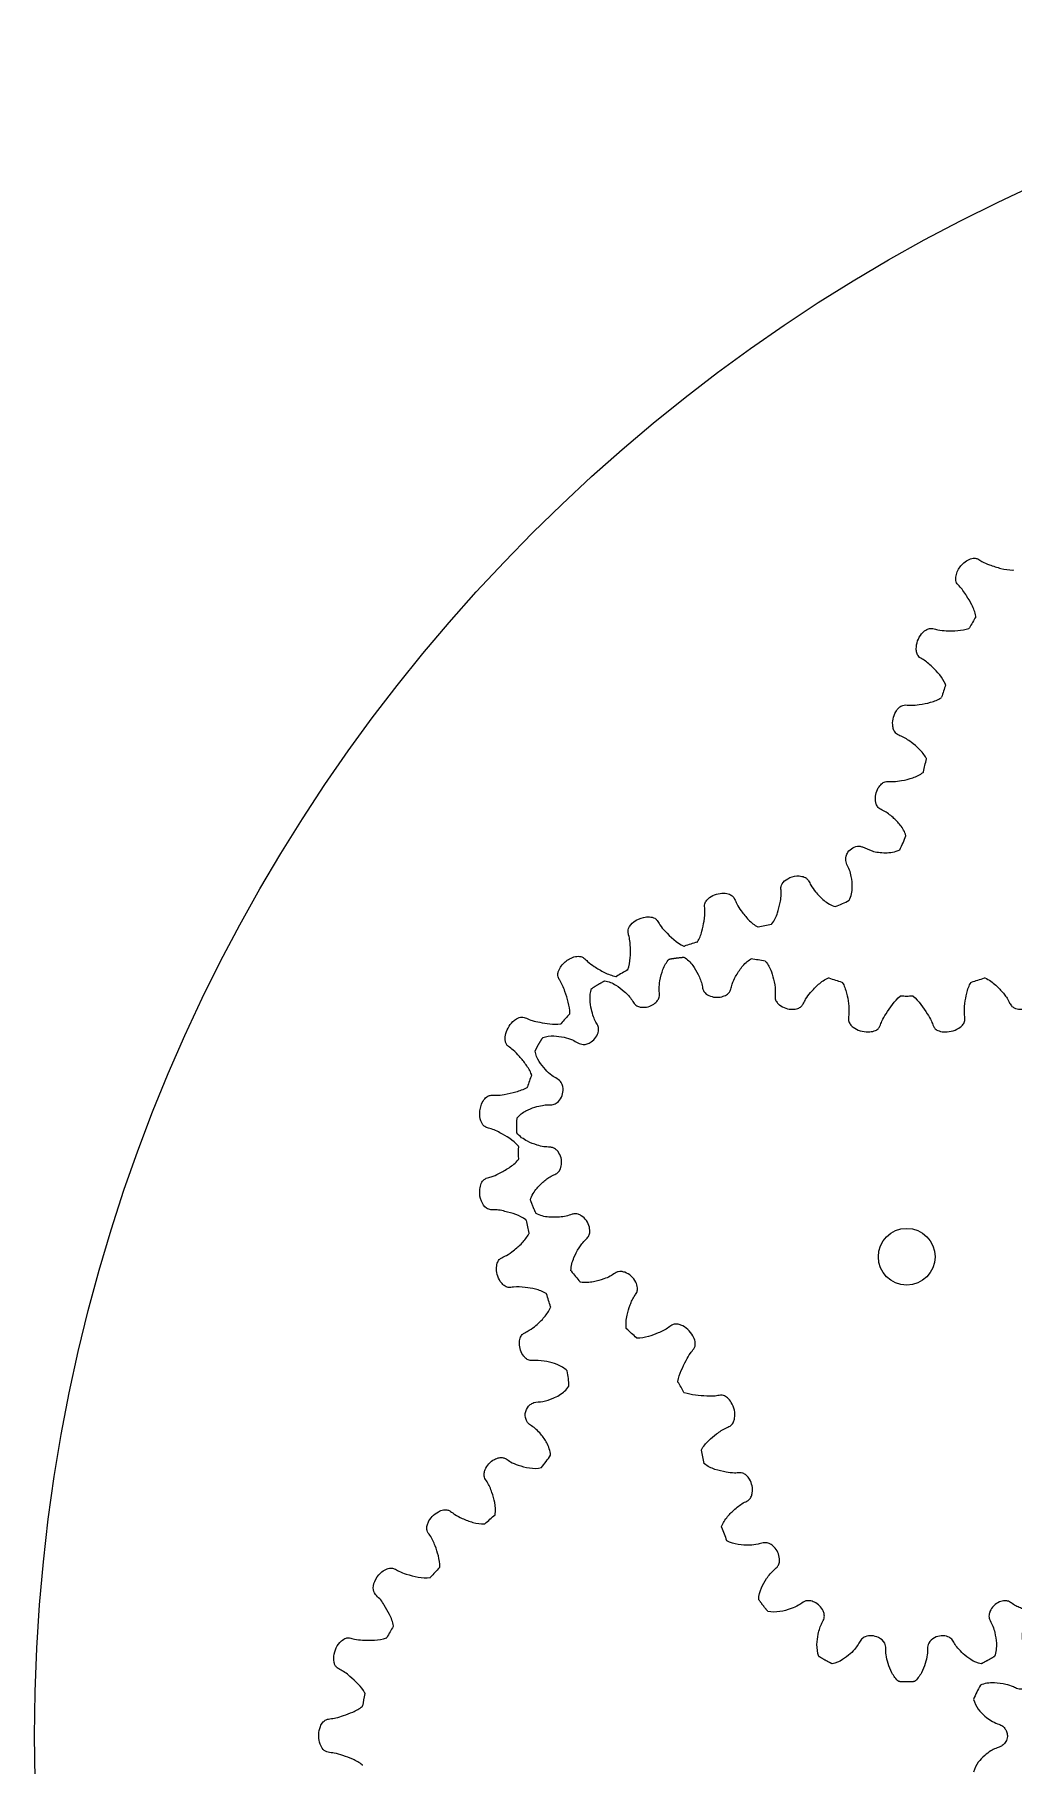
# Model space of a CAD drawing. Header units: inches. Extents: x -3 to 3, y -3 to 3.
# Drawn here: x -3 to -1.273, y -0.052 to 3 of the extents above; entities that cross this region are included whole.
import ezdxf

# ---------------------------------------------------------------- set-up
doc = ezdxf.new("R2010")
doc.units = ezdxf.units.IN
doc.header["$LTSCALE"] = 0.03937
doc.header["$MEASUREMENT"] = 0
doc.layers.add('thingiverse', color=18, linetype='Continuous', true_color=0x000000)

msp = doc.modelspace()

# ---------------------------------------------------------------- linework, layer by layer
at = {"layer": 'thingiverse'}
for points in [[(-1.2737, 2.0557), (-1.2731, 2.0557), (-1.2727, 2.0561)], [(-1.3511, 1.9529), (-1.3505, 1.9531), (-1.3503, 1.9536)], [(-1.339, 1.9732), (-1.3387, 1.9737), (-1.3388, 1.9743)], [(-1.3925, 1.8533), (-1.3923, 1.8539), (-1.3925, 1.8544)], [(-1.4, 1.8304), (-1.3995, 1.8307), (-1.3994, 1.8312)], [(-1.4262, 1.723), (-1.4261, 1.7235), (-1.4264, 1.724)], [(-1.4319, 1.6988), (-1.4314, 1.6991), (-1.4313, 1.6997)], [(-1.7239, 1.4264), (-1.7234, 1.4261), (-1.7228, 1.4263)], [(-1.6996, 1.4314), (-1.699, 1.4315), (-1.6987, 1.4319)], [(-1.8543, 1.3926), (-1.8538, 1.3924), (-1.8532, 1.3925)], [(-1.8311, 1.3994), (-1.8306, 1.3996), (-1.8303, 1.4)], [(-1.9535, 1.3503), (-1.9529, 1.3506), (-1.9528, 1.3511)], [(-1.7363, 1.3697), (-1.7358, 1.37), (-1.7353, 1.3699)], [(-1.7108, 1.3659), (-1.7103, 1.3658), (-1.7099, 1.3654)], [(-1.9742, 1.3389), (-1.9736, 1.3388), (-1.9731, 1.3391)], [(-1.5992, 1.3363), (-1.5987, 1.3365), (-1.5982, 1.3363)], [(-1.5754, 1.329), (-1.5749, 1.3288), (-1.5746, 1.3284)], [(-1.3474, 1.3284), (-1.3471, 1.3288), (-1.3466, 1.329)], [(-1.3239, 1.3363), (-1.3233, 1.3365), (-1.3228, 1.3363)], [(-1.4726, 1.3044), (-1.4721, 1.3048), (-1.4715, 1.3048)], [(-1.4505, 1.3048), (-1.4499, 1.3048), (-1.4495, 1.3044)], [(-2.0716, 1.2555), (-2.071, 1.2556), (-2.0706, 1.2561)], [(-2.056, 1.2727), (-2.0556, 1.2732), (-2.0556, 1.2737)], [(-2.123, 1.1653), (-2.1228, 1.1658), (-2.1231, 1.1664)], [(-2.1309, 1.1434), (-2.1304, 1.1437), (-2.1302, 1.1443)], [(-2.1462, 1.0393), (-2.1462, 1.0399), (-2.1466, 1.0403)], [(-2.1465, 1.0157), (-2.1461, 1.0161), (-2.1461, 1.0167)], [(-2.1326, 0.9088), (-2.1327, 0.9093), (-2.1332, 0.9097)], [(-2.1276, 0.8852), (-2.1274, 0.8857), (-2.1275, 0.8862)], [(-2.0531, 0.8196), (-2.0534, 0.82), (-2.0534, 0.8205)], [(-2.0364, 0.7998), (-2.037, 0.7999), (-2.0373, 0.8003)], [(-2.0966, 0.779), (-2.0968, 0.7795), (-2.0973, 0.7798)], [(-2.0895, 0.7553), (-2.0892, 0.7558), (-2.0894, 0.7563)], [(-1.9554, 0.7176), (-1.9558, 0.718), (-1.9559, 0.7185)], [(-1.9367, 0.7012), (-1.9373, 0.7012), (-1.9377, 0.7016)], [(-1.8648, 0.6237), (-1.8651, 0.6242), (-1.865, 0.6248)], [(-1.8534, 0.6048), (-1.854, 0.605), (-1.8543, 0.6055)], [(-1.8233, 0.5034), (-1.8234, 0.5039), (-1.8231, 0.5044)], [(-1.8177, 0.4792), (-1.8181, 0.4795), (-1.8182, 0.48)], [(-2.2061, 0.3734), (-2.2056, 0.3734), (-2.2052, 0.3738)], [(-2.1875, 0.3898), (-2.1871, 0.3902), (-2.1871, 0.3907)], [(-1.7875, 0.3677), (-1.7877, 0.3682), (-1.7875, 0.3687)], [(-1.7781, 0.3437), (-1.7786, 0.344), (-1.7788, 0.3445)], [(-2.3021, 0.2789), (-2.3016, 0.2789), (-2.3012, 0.2794)], [(-2.2855, 0.2964), (-2.2851, 0.2968), (-2.2851, 0.2973)], [(-2.3669, 0.1927), (-2.3666, 0.1932), (-2.3667, 0.1937)], [(-2.3791, 0.1724), (-2.3786, 0.1726), (-2.3783, 0.1731)], [(-2.4169, 0.0742), (-2.4168, 0.0748), (-2.4171, 0.0753)], [(-2.4218, 0.0515), (-2.4213, 0.0519), (-2.4212, 0.0525)], [(-2.4212, -0.0524), (-2.4213, -0.0518), (-2.4218, -0.0514)]]:
    msp.add_lwpolyline(points, dxfattribs=at)
at = {"layer": 'thingiverse', "color": 1, "true_color": 0xff0000}
msp.add_circle((0, 0), 3, dxfattribs=at)
at = {"layer": 'thingiverse', "color": 18, "true_color": 0x000000}
msp.add_circle((-1.461, 0.8447), 0.05, dxfattribs=at)
at = {"layer": 'thingiverse'}
for centre, radius, start, end in [((-0.9368, 1.7301), 0.47, 148.8521, 151.6098), ((-0.5891, 1.5911), 0.8451, 161.9213, 163.4899), ((-1.591, 0.589), 0.8453, 106.5012, 108.0697), ((-1.7296, 0.936), 0.471, 118.379, 121.1313), ((-1.8217, 0.7685), 0.6076, 79.4855, 81.8283), ((-1.461, 1.4975), 0.193, 266.8854, 270.0026), ((-1.461, 1.4975), 0.193, 269.9974, 273.1146), ((-1.8104, 1.043), 0.3363, 136.9068, 140.6853), ((-1.8081, 1.0463), 0.3366, 159.2964, 163.0709), ((-1.6764, 1.0299), 0.47, 178.8521, 181.6098), ((-1.3058, 1.0834), 0.8451, 191.9213, 193.4899), ((-1.5754, 1.1951), 0.6076, 218.1717, 220.5145), ((-2.0264, 0.5182), 0.193, 29.9974, 33.1146), ((-2.0264, 0.5182), 0.193, 26.8854, 30.0026), ((-1.2147, 0.5704), 0.6076, 199.4855, 201.8283), ((-1.6724, -0.2855), 0.8453, 136.5012, 138.0697), ((-1.9659, -0.0542), 0.471, 148.379, 151.1313), ((-2.0894, -0.002), 0.3363, 166.9068, 170.6853)]:
    msp.add_arc(centre, radius, start, end, dxfattribs=at)
for points, knots in [([(-1.3388, 1.9743), (-1.3402, 1.9812), (-1.3451, 1.9937), (-1.3539, 2.0083), (-1.3612, 2.0198), (-1.3678, 2.0267), (-1.3729, 2.0321), (-1.3746, 2.0377), (-1.3744, 2.0445), (-1.3711, 2.056), (-1.3627, 2.0671), (-1.3515, 2.0748), (-1.3427, 2.0775), (-1.3346, 2.0755), (-1.3267, 2.0695), (-1.3128, 2.0641), (-1.2948, 2.0581), (-1.2808, 2.0556), (-1.2737, 2.0557)], [18.6499326, 18.6499326, 18.6499326, 18.6499326, 18.6711639, 18.6898131, 18.7012275, 18.7117278, 18.7185818, 18.7233728, 18.7288895, 18.7389288, 18.7587098, 18.7696931, 18.779502, 18.7854161, 18.7942694, 18.8088242, 18.8298855, 18.8512295, 18.8512295, 18.8512295, 18.8512295]), ([(-1.3925, 1.8544), (-1.3976, 1.8662), (-1.4093, 1.8787), (-1.4236, 1.8922), (-1.4319, 1.898), (-1.44, 1.9021), (-1.4437, 1.9097), (-1.4445, 1.9192), (-1.4425, 1.931), (-1.436, 1.9423), (-1.4284, 1.9498), (-1.4211, 1.9532), (-1.4136, 1.9525), (-1.4042, 1.9494), (-1.3893, 1.9486), (-1.3709, 1.9484), (-1.3574, 1.9506), (-1.3511, 1.9529)], [18.4252209, 18.4252209, 18.4252209, 18.4252209, 18.4638947, 18.4749272, 18.4846512, 18.4941528, 18.5016901, 18.5087746, 18.5227596, 18.5369402, 18.5473226, 18.5546869, 18.5604052, 18.5696261, 18.5842734, 18.6047529, 18.6249382, 18.6249382, 18.6249382, 18.6249382]), ([(-1.4264, 1.724), (-1.4296, 1.73), (-1.438, 1.74), (-1.4534, 1.7526), (-1.4669, 1.7617), (-1.4791, 1.7658), (-1.4838, 1.7727), (-1.486, 1.7817), (-1.4859, 1.7931), (-1.4814, 1.8048), (-1.4753, 1.8131), (-1.4687, 1.8175), (-1.4613, 1.818), (-1.4515, 1.8166), (-1.4367, 1.8185), (-1.4186, 1.8218), (-1.4058, 1.8268), (-1.4, 1.8304)], [18.2017699, 18.2017699, 18.2017699, 18.2017699, 18.2221548, 18.2406475, 18.261413, 18.2709333, 18.2783843, 18.285269, 18.2986401, 18.3121713, 18.3222047, 18.3294112, 18.3351121, 18.3443077, 18.3589449, 18.379437, 18.3997813, 18.3997813, 18.3997813, 18.3997813]), ([(-1.4623, 1.5871), (-1.4642, 1.594), (-1.471, 1.6057), (-1.4854, 1.6201), (-1.4982, 1.63), (-1.51, 1.6348), (-1.5144, 1.6414), (-1.5165, 1.6497), (-1.5163, 1.6601), (-1.512, 1.6709), (-1.5061, 1.6785), (-1.4998, 1.6826), (-1.4925, 1.6833), (-1.4827, 1.6822), (-1.468, 1.6845), (-1.4499, 1.6887), (-1.4374, 1.6947), (-1.4319, 1.6988)], [17.9806427, 17.9806427, 17.9806427, 17.9806427, 18.0020422, 18.0206133, 18.0412812, 18.0506903, 18.0578672, 18.064174, 18.0763575, 18.0887516, 18.098179, 18.1051392, 18.1108004, 18.1199995, 18.1346061, 18.1551377, 18.1757235, 18.1757235, 18.1757235, 18.1757235]), ([(-1.5623, 1.4733), (-1.5587, 1.4804), (-1.5559, 1.4948), (-1.5581, 1.5129), (-1.5612, 1.5266), (-1.5665, 1.536), (-1.5692, 1.5443), (-1.5677, 1.5518), (-1.5646, 1.5595), (-1.5566, 1.5665), (-1.5466, 1.5696), (-1.535, 1.5664), (-1.5209, 1.5584), (-1.5022, 1.557), (-1.4857, 1.5574), (-1.4772, 1.5604), (-1.4732, 1.5625)], [17.7676013, 17.7676013, 17.7676013, 17.7676013, 17.7915547, 17.8105687, 17.8223002, 17.83323, 17.8427981, 17.8480403, 17.8558275, 17.8675203, 17.8794062, 17.8853857, 17.9035588, 17.9273929, 17.9400026, 17.9536375, 17.9536375, 17.9536375, 17.9536375]), ([(-1.6987, 1.4319), (-1.6943, 1.4377), (-1.6886, 1.45), (-1.6847, 1.4668), (-1.6824, 1.4802), (-1.6827, 1.4897), (-1.6831, 1.4971), (-1.6798, 1.5051), (-1.6704, 1.5127), (-1.6577, 1.5168), (-1.646, 1.516), (-1.6385, 1.5132), (-1.6333, 1.5072), (-1.6296, 1.4981), (-1.6205, 1.4863), (-1.6071, 1.4721), (-1.5943, 1.4644), (-1.587, 1.4623)], [17.5455262, 17.5455262, 17.5455262, 17.5455262, 17.5671546, 17.5858435, 17.5972334, 17.6076568, 17.6145508, 17.6191681, 17.6330402, 17.6496452, 17.6588727, 17.6675604, 17.6733015, 17.6821775, 17.696673, 17.7178365, 17.7405994, 17.7405994, 17.7405994, 17.7405994]), ([(-1.8303, 1.4), (-1.8267, 1.4057), (-1.822, 1.4179), (-1.8181, 1.4374), (-1.8164, 1.4535), (-1.8184, 1.4663), (-1.8143, 1.4737), (-1.8073, 1.4797), (-1.7971, 1.4849), (-1.7847, 1.4864), (-1.7746, 1.4847), (-1.7677, 1.4809), (-1.7638, 1.4745), (-1.7605, 1.4652), (-1.752, 1.453), (-1.7405, 1.4385), (-1.7299, 1.4296), (-1.7239, 1.4264)], [17.3214669, 17.3214669, 17.3214669, 17.3214669, 17.3417058, 17.3601543, 17.3809285, 17.3905147, 17.3979811, 17.4049297, 17.4184029, 17.4319005, 17.4418411, 17.4489694, 17.4546527, 17.4638652, 17.4785051, 17.4989881, 17.519476, 17.519476, 17.519476, 17.519476]), ([(-1.9528, 1.3511), (-1.9504, 1.3578), (-1.9483, 1.3711), (-1.9485, 1.3881), (-1.9491, 1.4017), (-1.9513, 1.411), (-1.9533, 1.4183), (-1.951, 1.4272), (-1.9419, 1.437), (-1.9282, 1.4434), (-1.915, 1.4446), (-1.9064, 1.4428), (-1.9002, 1.4373), (-1.8959, 1.4282), (-1.8814, 1.4121), (-1.8673, 1.3982), (-1.8543, 1.3926)], [17.0963189, 17.0963189, 17.0963189, 17.0963189, 17.1175448, 17.136194, 17.1476129, 17.1581529, 17.1650115, 17.1697628, 17.1849403, 17.2039966, 17.2145458, 17.2240734, 17.2299267, 17.2388466, 17.2534007, 17.2960241, 17.2960241, 17.2960241, 17.2960241]), ([(-2.0556, 1.2737), (-2.0554, 1.287), (-2.0609, 1.3037), (-2.0677, 1.3229), (-2.0726, 1.3312), (-2.0765, 1.3375), (-2.0769, 1.3434), (-2.0751, 1.35), (-2.0693, 1.3604), (-2.0587, 1.3695), (-2.0461, 1.3744), (-2.037, 1.375), (-2.0295, 1.3713), (-2.0231, 1.3637), (-2.0107, 1.3554), (-1.9945, 1.3456), (-1.9812, 1.3403), (-1.9742, 1.3389)], [16.8700259, 16.8700259, 16.8700259, 16.8700259, 16.9098205, 16.9212538, 16.9316361, 16.9385324, 16.9433444, 16.9488992, 16.9589658, 16.9787645, 16.9896979, 16.9994863, 17.005376, 17.014223, 17.0287792, 17.0498804, 17.0713215, 17.0713215, 17.0713215, 17.0713215]), ([(-1.994, 1.3312), (-1.987, 1.3302), (-1.9744, 1.325), (-1.9611, 1.3143), (-1.9516, 1.3053), (-1.9455, 1.2973), (-1.9412, 1.2896), (-1.9346, 1.2856), (-1.9266, 1.2842), (-1.917, 1.2849), (-1.9075, 1.2895), (-1.9009, 1.2955), (-1.8975, 1.3018), (-1.8971, 1.309), (-1.8984, 1.3188), (-1.8963, 1.3336), (-1.8919, 1.3519), (-1.8849, 1.3644), (-1.88, 1.3696)], [3.532785, 3.532785, 3.532785, 3.532785, 3.5541966, 3.5728, 3.5837957, 3.5934472, 3.6028535, 3.6099039, 3.6158877, 3.6270601, 3.6382953, 3.6469983, 3.6536531, 3.6592741, 3.6685058, 3.6830926, 3.7037006, 3.7251106, 3.7251106, 3.7251106, 3.7251106]), ([(-1.854, 1.373), (-1.8479, 1.3693), (-1.8385, 1.3596), (-1.8284, 1.3421), (-1.8222, 1.3271), (-1.8207, 1.3145), (-1.8157, 1.3085), (-1.8085, 1.3043), (-1.7988, 1.3016), (-1.7879, 1.3026), (-1.7793, 1.306), (-1.7737, 1.3108), (-1.7709, 1.3176), (-1.7689, 1.3273), (-1.7622, 1.3406), (-1.7523, 1.3564), (-1.7422, 1.3661), (-1.7363, 1.3697)], [3.7503643, 3.7503643, 3.7503643, 3.7503643, 3.7716446, 3.7901875, 3.8108832, 3.8202695, 3.827399, 3.8335532, 3.8451995, 3.8569989, 3.8660018, 3.8728026, 3.8784263, 3.8877171, 3.9023449, 3.9228897, 3.9437168, 3.9437168, 3.9437168, 3.9437168]), ([(-1.7099, 1.3654), (-1.7055, 1.3601), (-1.6994, 1.3483), (-1.6943, 1.3289), (-1.6922, 1.3128), (-1.6939, 1.3003), (-1.6903, 1.2931), (-1.684, 1.2872), (-1.6747, 1.2822), (-1.6633, 1.2805), (-1.6537, 1.2819), (-1.647, 1.2854), (-1.6428, 1.2914), (-1.6389, 1.3005), (-1.6297, 1.3121), (-1.617, 1.3257), (-1.6056, 1.3336), (-1.5992, 1.3363)], [3.9706459, 3.9706459, 3.9706459, 3.9706459, 3.991359, 4.0098988, 4.0306114, 4.0399717, 4.0472211, 4.0536072, 4.065881, 4.078341, 4.0877282, 4.0946818, 4.1003569, 4.1095592, 4.1241604, 4.1446986, 4.1653168, 4.1653168, 4.1653168, 4.1653168]), ([(-1.3228, 1.3363), (-1.3157, 1.3333), (-1.3041, 1.3248), (-1.2926, 1.3123), (-1.2846, 1.3023), (-1.2804, 1.2947), (-1.277, 1.2872), (-1.2701, 1.2823), (-1.2599, 1.2804), (-1.2473, 1.282), (-1.2374, 1.2875), (-1.2316, 1.2934), (-1.229, 1.2987), (-1.2287, 1.306), (-1.2296, 1.3156), (-1.2274, 1.3293), (-1.2233, 1.3467), (-1.2171, 1.3595), (-1.2121, 1.3654)], [4.6427061, 4.6427061, 4.6427061, 4.6427061, 4.6658234, 4.6851742, 4.6939245, 4.7039705, 4.7114575, 4.7179453, 4.728643, 4.7420774, 4.7554121, 4.7618909, 4.7668347, 4.7727487, 4.7836993, 4.7954608, 4.8143638, 4.8373756, 4.8373756, 4.8373756, 4.8373756]), ([(-2.1031, 1.2311), (-2.0969, 1.2334), (-2.084, 1.2352), (-2.0665, 1.232), (-2.0518, 1.2284), (-2.0417, 1.2218), (-2.0304, 1.2175), (-2.0141, 1.2238), (-2.0045, 1.237), (-2.0045, 1.2513), (-2.0098, 1.2588), (-2.0143, 1.2687), (-2.0179, 1.282), (-2.0207, 1.2987), (-2.0192, 1.3112), (-2.017, 1.3175)], [3.3160863, 3.3160863, 3.3160863, 3.3160863, 3.3360259, 3.3540835, 3.3697517, 3.3805497, 3.3904061, 3.4051253, 3.4293591, 3.4373405, 3.4460346, 3.4562418, 3.4699554, 3.4871588, 3.5070627, 3.5070627, 3.5070627, 3.5070627]), ([(-1.5746, 1.3284), (-1.5711, 1.3226), (-1.5666, 1.3103), (-1.5634, 1.2907), (-1.5622, 1.2746), (-1.5646, 1.262), (-1.561, 1.2545), (-1.554, 1.2481), (-1.5434, 1.2424), (-1.5301, 1.2406), (-1.519, 1.2421), (-1.5115, 1.2458), (-1.5073, 1.2524), (-1.5044, 1.2621), (-1.4929, 1.2801), (-1.4827, 1.2957), (-1.4726, 1.3044)], [4.1914092, 4.1914092, 4.1914092, 4.1914092, 4.2117215, 4.2301621, 4.250909, 4.2602937, 4.2677741, 4.2747068, 4.2887069, 4.3034154, 4.3143245, 4.3221112, 4.3277736, 4.3373197, 4.3521411, 4.392217, 4.392217, 4.392217, 4.392217]), ([(-1.4495, 1.3044), (-1.4393, 1.2957), (-1.4292, 1.2801), (-1.4176, 1.2621), (-1.4147, 1.2524), (-1.4106, 1.2458), (-1.403, 1.2421), (-1.392, 1.2405), (-1.3786, 1.2425), (-1.368, 1.248), (-1.361, 1.2545), (-1.3574, 1.262), (-1.3598, 1.2746), (-1.3586, 1.2907), (-1.3554, 1.3103), (-1.351, 1.3226), (-1.3474, 1.3284)], [4.4158043, 4.4158043, 4.4158043, 4.4158043, 4.4558845, 4.4706979, 4.4802589, 4.4859071, 4.4936982, 4.504614, 4.5193477, 4.5333741, 4.54027, 4.5477569, 4.5571201, 4.5778612, 4.5963039, 4.616617, 4.616617, 4.616617, 4.616617]), ([(-2.1231, 1.1664), (-2.1255, 1.1724), (-2.1321, 1.1834), (-2.1437, 1.197), (-2.1538, 1.2085), (-2.1627, 1.2143), (-2.1677, 1.2193), (-2.1698, 1.2263), (-2.1694, 1.2362), (-2.165, 1.2485), (-2.1577, 1.2583), (-2.1493, 1.2648), (-2.1407, 1.2684), (-2.1312, 1.2651), (-2.1211, 1.2605), (-2.1071, 1.2579), (-2.0905, 1.2548), (-2.078, 1.2546), (-2.0716, 1.2555)], [16.6432679, 16.6432679, 16.6432679, 16.6432679, 16.6626826, 16.681471, 16.6972296, 16.7080271, 16.7132082, 16.7183943, 16.7292027, 16.7429419, 16.7570539, 16.7652084, 16.7749258, 16.7836547, 16.7944179, 16.8083033, 16.8260031, 16.8454174, 16.8454174, 16.8454174, 16.8454174]), ([(-2.1485, 1.0897), (-2.1442, 1.0948), (-2.1341, 1.1023), (-2.1182, 1.1083), (-2.1049, 1.1118), (-2.0941, 1.1128), (-2.0849, 1.1121), (-2.0726, 1.119), (-2.0658, 1.1344), (-2.0686, 1.1512), (-2.078, 1.1591), (-2.0888, 1.1644), (-2.0992, 1.1754), (-2.1107, 1.1889), (-2.1156, 1.2009), (-2.1167, 1.2075)], [3.098949, 3.098949, 3.098949, 3.098949, 3.1188537, 3.1360293, 3.1497287, 3.1599441, 3.1687345, 3.1767074, 3.2009288, 3.2156126, 3.2254805, 3.2363011, 3.2519559, 3.269982, 3.289922, 3.289922, 3.289922, 3.289922]), ([(-2.1466, 1.0403), (-2.1553, 1.0504), (-2.1706, 1.0591), (-2.1886, 1.0686), (-2.1979, 1.0714), (-2.2051, 1.0733), (-2.2117, 1.0799), (-2.2154, 1.0932), (-2.2138, 1.1088), (-2.2078, 1.1211), (-2.2016, 1.1278), (-2.1935, 1.1301), (-2.1837, 1.1289), (-2.169, 1.1312), (-2.1504, 1.135), (-2.137, 1.1398), (-2.1309, 1.1434)], [16.4173506, 16.4173506, 16.4173506, 16.4173506, 16.4572311, 16.4686455, 16.4791459, 16.4859998, 16.4907908, 16.5063468, 16.5261278, 16.5371111, 16.5469201, 16.5528341, 16.5616875, 16.5762422, 16.5973035, 16.6186475, 16.6186475, 16.6186475, 16.6186475]), ([(-2.1251, 0.945), (-2.1228, 0.9527), (-2.1149, 0.9652), (-2.1022, 0.977), (-2.0922, 0.9848), (-2.0845, 0.9889), (-2.0771, 0.9921), (-2.072, 0.9985), (-2.0695, 1.0079), (-2.0702, 1.0194), (-2.0748, 1.0287), (-2.08, 1.0344), (-2.085, 1.0372), (-2.0921, 1.0382), (-2.1017, 1.0383), (-2.1152, 1.042), (-2.1322, 1.0482), (-2.144, 1.0567), (-2.1489, 1.063)], [2.8809034, 2.8809034, 2.8809034, 2.8809034, 2.9048585, 2.9242567, 2.9329904, 2.9427069, 2.9505008, 2.9568012, 2.966762, 2.9789398, 2.9910871, 2.997167, 3.0019742, 3.0078692, 3.0187939, 3.0305312, 3.0494737, 3.0732267, 3.0732267, 3.0732267, 3.0732267]), ([(-2.1332, 0.9097), (-2.1439, 0.9177), (-2.1609, 0.9226), (-2.1807, 0.9273), (-2.1904, 0.9276), (-2.1978, 0.9276), (-2.2058, 0.9321), (-2.2129, 0.9435), (-2.2155, 0.9584), (-2.2131, 0.9714), (-2.2091, 0.9794), (-2.2021, 0.9838), (-2.1923, 0.9856), (-2.1789, 0.9921), (-2.1623, 1.0013), (-2.1511, 1.0102), (-2.1465, 1.0157)], [16.1926474, 16.1926474, 16.1926474, 16.1926474, 16.2326719, 16.2440826, 16.2545252, 16.2614396, 16.2661724, 16.2812527, 16.3003115, 16.3109218, 16.3205197, 16.3263814, 16.3352891, 16.3498298, 16.3708851, 16.3923566, 16.3923566, 16.3923566, 16.3923566]), ([(-2.0534, 0.8205), (-2.0532, 0.8283), (-2.0494, 0.8423), (-2.0412, 0.8573), (-2.0342, 0.868), (-2.0282, 0.8744), (-2.0222, 0.88), (-2.0196, 0.8878), (-2.0206, 0.8978), (-2.0255, 0.9088), (-2.0333, 0.9163), (-2.0404, 0.9199), (-2.0461, 0.9209), (-2.0531, 0.9192), (-2.0621, 0.9158), (-2.076, 0.9144), (-2.094, 0.9138), (-2.1081, 0.9171), (-2.115, 0.9208)], [2.6622987, 2.6622987, 2.6622987, 2.6622987, 2.685625, 2.7049857, 2.7137396, 2.723904, 2.7313504, 2.7377737, 2.7480569, 2.7607982, 2.7734426, 2.7797002, 2.7845658, 2.7904412, 2.8014095, 2.8131624, 2.8320702, 2.8556498, 2.8556498, 2.8556498, 2.8556498]), ([(-2.0973, 0.7798), (-2.1031, 0.7834), (-2.1154, 0.7879), (-2.135, 0.7911), (-2.1512, 0.7922), (-2.1639, 0.7896), (-2.1714, 0.7933), (-2.1778, 0.8), (-2.1833, 0.8099), (-2.1854, 0.8223), (-2.1842, 0.8325), (-2.1807, 0.8396), (-2.1745, 0.8438), (-2.1654, 0.8475), (-2.1535, 0.8565), (-2.1394, 0.8684), (-2.1308, 0.8792), (-2.1276, 0.8852)], [15.9691947, 15.9691947, 15.9691947, 15.9691947, 15.9895796, 16.0080724, 16.0288378, 16.0383582, 16.0458092, 16.0526939, 16.066065, 16.0795961, 16.0896296, 16.0968361, 16.1025369, 16.1117325, 16.1263697, 16.1468619, 16.1672062, 16.1672062, 16.1672062, 16.1672062]), ([(-1.9559, 0.7185), (-1.9568, 0.7262), (-1.9553, 0.7405), (-1.9502, 0.7567), (-1.9455, 0.7686), (-1.941, 0.7761), (-1.9363, 0.7827), (-1.9355, 0.7912), (-1.939, 0.801), (-1.9466, 0.811), (-1.9563, 0.8169), (-1.9644, 0.8189), (-1.9703, 0.8186), (-1.9768, 0.8152), (-1.9845, 0.8096), (-1.9976, 0.8047), (-2.0147, 0.7995), (-2.0289, 0.7985), (-2.0364, 0.7998)], [2.4407006, 2.4407006, 2.4407006, 2.4407006, 2.4638179, 2.4831687, 2.491919, 2.501965, 2.509452, 2.5159398, 2.5266375, 2.5400719, 2.5534066, 2.5598854, 2.5648293, 2.5707432, 2.5816938, 2.5934554, 2.6123583, 2.6353701, 2.6353701, 2.6353701, 2.6353701]), ([(-2.06, 0.6434), (-2.0651, 0.6483), (-2.0768, 0.6551), (-2.0964, 0.6603), (-2.1125, 0.6625), (-2.1251, 0.6608), (-2.1322, 0.6642), (-2.1382, 0.6704), (-2.1432, 0.6796), (-2.1449, 0.691), (-2.1436, 0.7005), (-2.1402, 0.7073), (-2.1342, 0.7115), (-2.1251, 0.7155), (-2.1135, 0.7248), (-2.1, 0.7375), (-2.0921, 0.7489), (-2.0895, 0.7553)], [15.7480676, 15.7480676, 15.7480676, 15.7480676, 15.7694671, 15.7880381, 15.808706, 15.8181152, 15.8252921, 15.8315989, 15.8437824, 15.8561764, 15.8656039, 15.8725641, 15.8782252, 15.8874243, 15.9020309, 15.9225625, 15.9431484, 15.9431484, 15.9431484, 15.9431484]), ([(-1.865, 0.6248), (-1.8625, 0.6379), (-1.854, 0.6545), (-1.8443, 0.6735), (-1.8373, 0.6809), (-1.8336, 0.6878), (-1.8342, 0.6962), (-1.8384, 0.7065), (-1.8468, 0.7171), (-1.8569, 0.7235), (-1.866, 0.7263), (-1.8742, 0.7257), (-1.884, 0.7173), (-1.8985, 0.7103), (-1.9171, 0.7033), (-1.93, 0.701), (-1.9367, 0.7012)], [2.2137989, 2.2137989, 2.2137989, 2.2137989, 2.253879, 2.2686924, 2.2782534, 2.2839016, 2.2916927, 2.3026085, 2.3173422, 2.3313687, 2.3382645, 2.3457514, 2.3551146, 2.3758557, 2.3942984, 2.4146115, 2.4146115, 2.4146115, 2.4146115]), ([(-2.0896, 0.4947), (-2.09, 0.5023), (-2.0945, 0.5158), (-2.1049, 0.5301), (-2.1141, 0.5402), (-2.1226, 0.546), (-2.1298, 0.551), (-2.1341, 0.56), (-2.1349, 0.5721), (-2.1279, 0.583), (-2.1166, 0.5892), (-2.1019, 0.5883), (-2.087, 0.5941), (-2.0705, 0.6017), (-2.0614, 0.61), (-2.0571, 0.6165)], [15.5350379, 15.5350379, 15.5350379, 15.5350379, 15.5578351, 15.5766736, 15.5880383, 15.5984375, 15.6077923, 15.6136323, 15.6280081, 15.6427767, 15.6501128, 15.6662513, 15.6852602, 15.6974852, 15.7210661, 15.7210661, 15.7210661, 15.7210661]), ([(-1.8231, 0.5044), (-1.8199, 0.5104), (-1.8115, 0.5203), (-1.7961, 0.5329), (-1.7828, 0.5421), (-1.7706, 0.5463), (-1.766, 0.5531), (-1.7639, 0.5624), (-1.7643, 0.5745), (-1.7694, 0.5869), (-1.7762, 0.5957), (-1.7832, 0.6004), (-1.791, 0.6007), (-1.8009, 0.5983), (-1.8222, 0.5994), (-1.8408, 0.6004), (-1.8534, 0.6048)], [1.9894037, 1.9894037, 1.9894037, 1.9894037, 2.009716, 2.0281566, 2.0489035, 2.0582882, 2.0657686, 2.0727013, 2.0867014, 2.1014099, 2.112319, 2.1201057, 2.1257681, 2.1353142, 2.1501356, 2.1902115, 2.1902115, 2.1902115, 2.1902115]), ([(-2.1871, 0.3907), (-2.1862, 0.3975), (-2.1873, 0.4106), (-2.1928, 0.4298), (-2.1989, 0.4448), (-2.2066, 0.4549), (-2.207, 0.4629), (-2.2043, 0.4712), (-2.1988, 0.4802), (-2.1897, 0.4872), (-2.1808, 0.4906), (-2.1734, 0.4908), (-2.1668, 0.4877), (-2.1589, 0.4818), (-2.145, 0.4764), (-2.1268, 0.4712), (-2.1125, 0.4711), (-2.1056, 0.4729)], [15.3129562, 15.3129562, 15.3129562, 15.3129562, 15.333438, 15.3519447, 15.3726424, 15.3819944, 15.3893278, 15.3958066, 15.408134, 15.4205273, 15.4296674, 15.4364904, 15.4421219, 15.4513569, 15.4659352, 15.486528, 15.508036, 15.508036, 15.508036, 15.508036]), ([(-1.7875, 0.3687), (-1.7852, 0.3752), (-1.778, 0.3864), (-1.7637, 0.4005), (-1.7509, 0.4104), (-1.7392, 0.4152), (-1.7347, 0.4219), (-1.7328, 0.4303), (-1.7331, 0.4408), (-1.7374, 0.4516), (-1.7433, 0.4591), (-1.7497, 0.4632), (-1.757, 0.4638), (-1.7668, 0.4627), (-1.7815, 0.4649), (-1.7996, 0.469), (-1.8122, 0.475), (-1.8177, 0.4792)], [1.7686404, 1.7686404, 1.7686404, 1.7686404, 1.7893535, 1.8078933, 1.8286059, 1.8379662, 1.8452157, 1.8516017, 1.8638755, 1.8763356, 1.8857227, 1.8926763, 1.8983514, 1.9075537, 1.9221549, 1.9426931, 1.9633113, 1.9633113, 1.9633113, 1.9633113]), ([(-2.2851, 0.2973), (-2.2848, 0.3041), (-2.2868, 0.3169), (-2.2932, 0.3357), (-2.2998, 0.3506), (-2.3079, 0.3606), (-2.3081, 0.3691), (-2.3051, 0.3778), (-2.2988, 0.3874), (-2.2887, 0.3949), (-2.2792, 0.3985), (-2.2713, 0.3986), (-2.2648, 0.3951), (-2.2572, 0.3887), (-2.2438, 0.3824), (-2.2266, 0.3755), (-2.2129, 0.3732), (-2.2061, 0.3734)], [15.0888981, 15.0888981, 15.0888981, 15.0888981, 15.109137, 15.1275855, 15.1483598, 15.157946, 15.1654123, 15.172361, 15.1858341, 15.1993317, 15.2092723, 15.2164006, 15.222084, 15.2312964, 15.2459364, 15.2664193, 15.2869073, 15.2869073, 15.2869073, 15.2869073]), ([(-1.7221, 0.2402), (-1.7219, 0.2473), (-1.7182, 0.2603), (-1.7081, 0.2778), (-1.6982, 0.2907), (-1.6881, 0.2982), (-1.6854, 0.3056), (-1.6853, 0.3139), (-1.6878, 0.3237), (-1.6942, 0.3326), (-1.7014, 0.3383), (-1.7084, 0.3408), (-1.7156, 0.3398), (-1.725, 0.3367), (-1.7399, 0.3358), (-1.7586, 0.3365), (-1.772, 0.3404), (-1.7781, 0.3437)], [1.5483588, 1.5483588, 1.5483588, 1.5483588, 1.5696391, 1.588182, 1.6088777, 1.618264, 1.6253935, 1.6315477, 1.643194, 1.6549934, 1.6639963, 1.6707971, 1.6764208, 1.6857116, 1.7003394, 1.7208842, 1.7417113, 1.7417113, 1.7417113, 1.7417113]), ([(-2.3667, 0.1937), (-2.368, 0.2007), (-2.3727, 0.2133), (-2.3817, 0.2278), (-2.3886, 0.2396), (-2.3971, 0.2469), (-2.4042, 0.2577), (-2.3999, 0.2739), (-2.3918, 0.2857), (-2.3807, 0.2936), (-2.3724, 0.2963), (-2.3643, 0.2946), (-2.356, 0.2889), (-2.3354, 0.2822), (-2.3163, 0.2772), (-2.3021, 0.2789)], [14.8637502, 14.8637502, 14.8637502, 14.8637502, 14.8849761, 14.9036253, 14.9150441, 14.9255841, 14.937194, 14.9523715, 14.9714278, 14.981977, 14.9915046, 14.997358, 15.0062778, 15.020832, 15.0634554, 15.0634554, 15.0634554, 15.0634554]), ([(-1.6159, 0.1398), (-1.6185, 0.1464), (-1.6203, 0.1599), (-1.6178, 0.1767), (-1.6147, 0.1895), (-1.6108, 0.1987), (-1.6062, 0.2063), (-1.6061, 0.214), (-1.6089, 0.2217), (-1.6143, 0.2296), (-1.623, 0.2356), (-1.6315, 0.2383), (-1.6387, 0.2381), (-1.6451, 0.2348), (-1.653, 0.2288), (-1.6668, 0.2232), (-1.6849, 0.2179), (-1.6992, 0.2177), (-1.7061, 0.2193)], [1.3307795, 1.3307795, 1.3307795, 1.3307795, 1.3521911, 1.3707945, 1.3817902, 1.3914417, 1.400848, 1.4078984, 1.4138822, 1.4250546, 1.4362898, 1.4449928, 1.4516476, 1.4572686, 1.4665003, 1.4810871, 1.5016951, 1.5231051, 1.5231051, 1.5231051, 1.5231051]), ([(-1.2159, 0.2193), (-1.2237, 0.2175), (-1.2385, 0.2181), (-1.255, 0.2232), (-1.2668, 0.2279), (-1.2742, 0.2325), (-1.2807, 0.2373), (-1.2888, 0.2386), (-1.2981, 0.2361), (-1.3078, 0.2297), (-1.3136, 0.2211), (-1.3158, 0.2137), (-1.3158, 0.208), (-1.3131, 0.2013), (-1.3084, 0.193), (-1.3048, 0.1795), (-1.3017, 0.1616), (-1.3032, 0.1471), (-1.3061, 0.1398)], [0.6788979, 0.6788979, 0.6788979, 0.6788979, 0.702853, 0.7222512, 0.730985, 0.7407014, 0.7484953, 0.7547957, 0.7647565, 0.7769343, 0.7890816, 0.7951615, 0.7999687, 0.8058637, 0.8167884, 0.8285257, 0.8474682, 0.8712212, 0.8712212, 0.8712212, 0.8712212]), ([(-2.4171, 0.0753), (-2.4236, 0.0869), (-2.4366, 0.0986), (-2.4521, 0.1118), (-2.4605, 0.1165), (-2.467, 0.12), (-2.4703, 0.125), (-2.4721, 0.1316), (-2.4723, 0.1471), (-2.4646, 0.1633), (-2.4516, 0.1724), (-2.4432, 0.1728), (-2.4339, 0.1695), (-2.419, 0.1684), (-2.4001, 0.1681), (-2.3859, 0.1701), (-2.3791, 0.1724)], [14.6374572, 14.6374572, 14.6374572, 14.6374572, 14.6772518, 14.6886851, 14.6990673, 14.7059636, 14.7107756, 14.7163304, 14.726397, 14.7571291, 14.7669175, 14.7728073, 14.7816543, 14.7962104, 14.8173117, 14.8387528, 14.8387528, 14.8387528, 14.8387528]), ([(-1.4746, 0.0954), (-1.4798, 0.0996), (-1.4877, 0.1099), (-1.4937, 0.1267), (-1.4979, 0.1411), (-1.4974, 0.1532), (-1.4991, 0.1652), (-1.5098, 0.1735), (-1.522, 0.177), (-1.5332, 0.1757), (-1.5412, 0.1706), (-1.5455, 0.1623), (-1.5515, 0.1534), (-1.5613, 0.1437), (-1.5744, 0.1329), (-1.586, 0.1279), (-1.5925, 0.1268)], [1.1140808, 1.1140808, 1.1140808, 1.1140808, 1.1340204, 1.152078, 1.1677462, 1.1785442, 1.1884006, 1.2031198, 1.2157568, 1.2273536, 1.235335, 1.2440291, 1.2542363, 1.2679499, 1.2851533, 1.3050572, 1.3050572, 1.3050572, 1.3050572]), ([(-1.3295, 0.1268), (-1.336, 0.1279), (-1.3476, 0.1329), (-1.3607, 0.1437), (-1.3704, 0.1534), (-1.3767, 0.1623), (-1.3807, 0.1706), (-1.3928, 0.1778), (-1.4096, 0.176), (-1.4227, 0.1652), (-1.4248, 0.1532), (-1.424, 0.1411), (-1.4284, 0.1266), (-1.4343, 0.1099), (-1.4423, 0.0996), (-1.4474, 0.0954)], [0.8969435, 0.8969435, 0.8969435, 0.8969435, 0.9168482, 0.9340238, 0.9477232, 0.9579386, 0.966729, 0.9747019, 0.9989233, 1.0136071, 1.023475, 1.0342956, 1.0499504, 1.0679765, 1.0879165, 1.0879165, 1.0879165, 1.0879165]), ([(-1.2572, 0.1817), (-1.2578, 0.1744), (-1.2559, 0.1608), (-1.2498, 0.1447), (-1.2441, 0.1323), (-1.2378, 0.1241), (-1.2325, 0.1169), (-1.2325, 0.1086), (-1.2352, 0.099), (-1.2416, 0.0898), (-1.2508, 0.0836), (-1.2584, 0.0813), (-1.2661, 0.0825), (-1.2742, 0.0872), (-1.2879, 0.0914), (-1.3038, 0.0936), (-1.3191, 0.0931), (-1.3273, 0.0907), (-1.3309, 0.089)], [11.8848043, 11.8848043, 11.8848043, 11.8848043, 11.906602, 11.9253191, 11.9366949, 11.9471186, 11.9565933, 11.9629347, 11.9709733, 11.986634, 11.9953137, 12.0042392, 12.0098617, 12.0182685, 12.0321338, 12.0526534, 12.0661384, 12.0780414, 12.0780414, 12.0780414, 12.0780414]), ([(-1.3429, 0.0641), (-1.3414, 0.0579), (-1.3359, 0.0468), (-1.3211, 0.0319), (-1.3064, 0.0226), (-1.293, 0.0186), (-1.2877, 0.0133), (-1.2844, 0.0074), (-1.2826, -0.0001), (-1.2845, -0.0082), (-1.289, -0.0153), (-1.2958, -0.0198), (-1.3041, -0.0222), (-1.3136, -0.0273), (-1.3243, -0.0353), (-1.3359, -0.0471), (-1.3414, -0.058), (-1.3429, -0.0642)], [12.1057024, 12.1057024, 12.1057024, 12.1057024, 12.1249253, 12.1420888, 12.1683141, 12.1765236, 12.1835906, 12.1899852, 12.1970207, 12.2062975, 12.2144862, 12.2216744, 12.2303406, 12.240263, 12.2538274, 12.2703918, 12.2896585, 12.2896585, 12.2896585, 12.2896585]), ([(-2.4218, -0.0514), (-2.4269, -0.0474), (-2.4381, -0.0411), (-2.4551, -0.0354), (-2.4694, -0.0301), (-2.482, -0.0301), (-2.4917, -0.025), (-2.4968, -0.0138), (-2.4993, -0.0014), (-2.4977, 0.011), (-2.4938, 0.0207), (-2.4881, 0.0281), (-2.4782, 0.03), (-2.4672, 0.031), (-2.4538, 0.0359), (-2.4378, 0.0415), (-2.4269, 0.0475), (-2.4218, 0.0515)], [14.4106991, 14.4106991, 14.4106991, 14.4106991, 14.4301139, 14.4489023, 14.4646608, 14.4754583, 14.4858256, 14.4966339, 14.5103731, 14.5244852, 14.5326397, 14.5423571, 14.551086, 14.5618491, 14.5757346, 14.5934344, 14.6128486, 14.6128486, 14.6128486, 14.6128486])]:
    msp.add_open_spline(points, degree=3, knots=knots, dxfattribs=at)
for points in [[(-1.4313, 1.6997), (-1.4296, 1.7074), (-1.4279, 1.7152), (-1.4262, 1.723)], [(-1.4732, 1.5625), (-1.469, 1.5704), (-1.4654, 1.5787), (-1.4623, 1.5871)], [(-1.587, 1.4623), (-1.5786, 1.4655), (-1.5703, 1.4691), (-1.5623, 1.4733)], [(-1.7228, 1.4263), (-1.7151, 1.428), (-1.7073, 1.4296), (-1.6996, 1.4314)], [(-1.5982, 1.3363), (-1.5906, 1.3339), (-1.583, 1.3314), (-1.5754, 1.329)], [(-1.3466, 1.329), (-1.339, 1.3314), (-1.3315, 1.3339), (-1.3239, 1.3363)], [(-2.0894, 0.7563), (-2.0918, 0.7639), (-2.0942, 0.7714), (-2.0966, 0.779)], [(-1.9377, 0.7016), (-1.9436, 0.7069), (-1.9495, 0.7122), (-1.9554, 0.7176)], [(-2.0571, 0.6165), (-2.0574, 0.6255), (-2.0584, 0.6345), (-2.06, 0.6434)], [(-2.1056, 0.4729), (-2.0998, 0.4798), (-2.0945, 0.4871), (-2.0896, 0.4947)], [(-1.8182, 0.48), (-1.8199, 0.4878), (-1.8216, 0.4956), (-1.8233, 0.5034)], [(-2.2052, 0.3738), (-2.1993, 0.3791), (-2.1934, 0.3845), (-2.1875, 0.3898)], [(-1.3309, 0.089), (-1.3355, 0.081), (-1.3396, 0.0727), (-1.3429, 0.0641)]]:
    msp.add_open_spline(points, degree=3, dxfattribs=at)
for points, weights in [([(-1.88, 1.3696), (-1.8671, 1.3718), (-1.854, 1.373)], [1, 0.999536784384, 1]), ([(-2.017, 1.3175), (-2.0059, 1.325), (-1.994, 1.3312)], [1, 0.999182455461, 1]), ([(-2.1103, 1.2195), (-2.107, 1.2252), (-2.1031, 1.2311)], [1, 0.999730826779, 1]), ([(-2.1167, 1.2075), (-2.1136, 1.2138), (-2.1103, 1.2195)], [1, 0.999730826779, 1]), ([(-2.1489, 1.063), (-2.1494, 1.0763), (-2.1485, 1.0897)], [1, 0.999182455461, 1]), ([(-2.115, 0.9208), (-2.1206, 0.9327), (-2.1251, 0.945)], [1, 0.999536784384, 1]), ([(-1.7061, 0.2193), (-1.7146, 0.2294), (-1.7221, 0.2402)], [1, 0.999536784384, 1]), ([(-1.5925, 0.1268), (-1.6046, 0.1327), (-1.6159, 0.1398)], [1, 0.999182455461, 1]), ([(-1.3061, 0.1398), (-1.3175, 0.1327), (-1.3295, 0.1268)], [1, 0.999182455461, 1]), ([(-1.461, 0.0949), (-1.4676, 0.0949), (-1.4746, 0.0954)], [1, 0.999730826779, 1]), ([(-1.4474, 0.0954), (-1.4544, 0.0949), (-1.461, 0.0949)], [1, 0.999730826779, 1])]:
    msp.add_rational_spline(points, weights, degree=2, dxfattribs=at)

doc.saveas('drawing.dxf')
